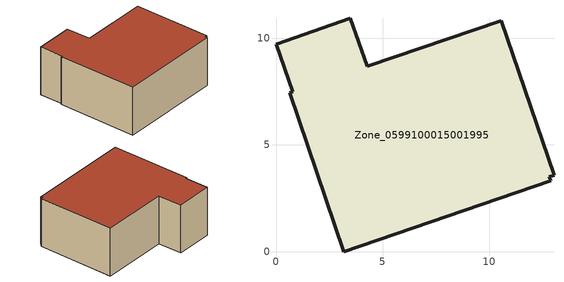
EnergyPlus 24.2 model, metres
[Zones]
Zone_0599100015001995
 floor ground (C_G): 0.65,7.45 0.78,7.49 0,9.73 3.47,10.94 4.29,8.69 10.56,10.83 13.04,3.59 12.82,3.51 12.89,3.31 3.19,0 z0.75
 wall outside (C_F): 0.78,7.49 0.65,7.45 3.19,0 12.89,3.31 12.82,3.51 13.04,3.59 10.56,10.83 4.29,8.69 3.47,10.94 0,9.73 0.78,7.49 z0.75:5.61
 roof outside (C_R): 13.04,3.59 10.56,10.83 4.29,8.69 3.47,10.94 0,9.73 0.78,7.49 0.65,7.45 3.19,0 12.89,3.31 12.82,3.51 z5.61
[BUILDING]
Pand.0599100015001995: North Axis=0; Terrain=City; Loads Convergence Tolerance Value=0.04; Temperature Convergence Tolerance Value=0.4; Solar Distribution=FullExterior; Maximum Number of Warmup Days=25; Minimum Number of Warmup Days=1
[Site:Location]
Rotterdam.The.Hague.AP_ZH_NLD Design_Conditions: Latitude=51.96; Longitude=4.45; Time Zone=1; Elevation=-4.5
[SITE:GROUNDTEMPERATURE:BUILDINGSURFACE]
18, 18, 18, 18, 18, 18, 18, 18, 18, 18, 18, 18
[MATERIAL] Thermal Absorptance=0.9; Solar Absorptance=0.7; Visible Absorptance=0.7
Name | Roughness | Thickness | Conductivity | Density | Specific Heat
G.D.1965 | MediumSmooth | 0.15 | 1 | 540 | 1210
F.D.1965 | Rough | 0.3 | 0.857143 | 1920 | 840
R.D.1965 | MediumRough | 0.2 | 0.08 | 1500 | 1000
[CONSTRUCTION]
C_G: G.D.1965
C_F: F.D.1965
C_R: R.D.1965
[ZONE]
Zone_0599100015001995: Type=1; Multiplier=1; Ceiling Height=Autocalculate; Volume=Autocalculate; Floor Area=autocalculate; Part of Total Floor Area=Yes
[ZONEINFILTRATION:DESIGNFLOWRATE]
Infil_Zone_0599100015001995: Zone or ZoneList or Space or SpaceList=Zone_0599100015001995; Schedule=AlwaysOn; Design Flow Rate Calculation Method=Flow/Area; Flow Rate per Floor Area=0.0042; Constant Term Coefficient=1; Temperature Term Coefficient=0; Velocity Term Coefficient=0; Velocity Squared Term Coefficient=0
[HVACTEMPLATE:ZONE:IDEALLOADSAIRSYSTEM]
Zone_0599100015001995: Maximum Heating Supply Air Temperature=50; Minimum Cooling Supply Air Temperature=13; Maximum Heating Supply Air Humidity Ratio=0.0156; Minimum Cooling Supply Air Humidity Ratio=0.0077; Heating Limit=NoLimit; Cooling Limit=NoLimit; Dehumidification Control Type=ConstantSensibleHeatRatio; Cooling Sensible Heat Ratio=0.7; Dehumidification Setpoint=60; Humidification Control Type=None; Humidification Setpoint=30; Outdoor Air Method=None; Outdoor Air Flow Rate per Person=0.00944; Outdoor Air Flow Rate per Zone Floor Area=0; Outdoor Air Flow Rate per Zone=0; Demand Controlled Ventilation Type=None; Outdoor Air Economizer Type=NoEconomizer; Heat Recovery Type=None; Sensible Heat Recovery Effectiveness=0.7; Latent Heat Recovery Effectiveness=0.65
[ZONECONTROL:THERMOSTAT]
ThermostatControl_Zone_0599100015001995: Zone or ZoneList=Zone_0599100015001995; Control Type Schedule=DualSetpointControlType; Control 1=Thermostat_Zone_0599100015001995; Temperature Difference Between Cutout And Setpoint=0
[THERMOSTATSETPOINT:DUALSETPOINT]
Thermostat_Zone_0599100015001995: Heating Setpoint Temperature Schedule=HeatingSetpoint_Zone_0599100015001995; Cooling Setpoint Temperature Schedule=CoolingSetpoint_Zone_0599100015001995
[SCHEDULE:COMPACT]
HeatingSetpoint_Zone_0599100015001995: Through: 12/31, For: AllDays, Until: 24:00, 21
CoolingSetpoint_Zone_0599100015001995: Through: 12/31, For: AllDays, Until: 24:00, 24
DualSetpointControlType: Through: 12/31, For: AllDays, Until: 24:00, 4
AlwaysOn: Through: 12/31, For: AllDays, Until: 24:00, 1
